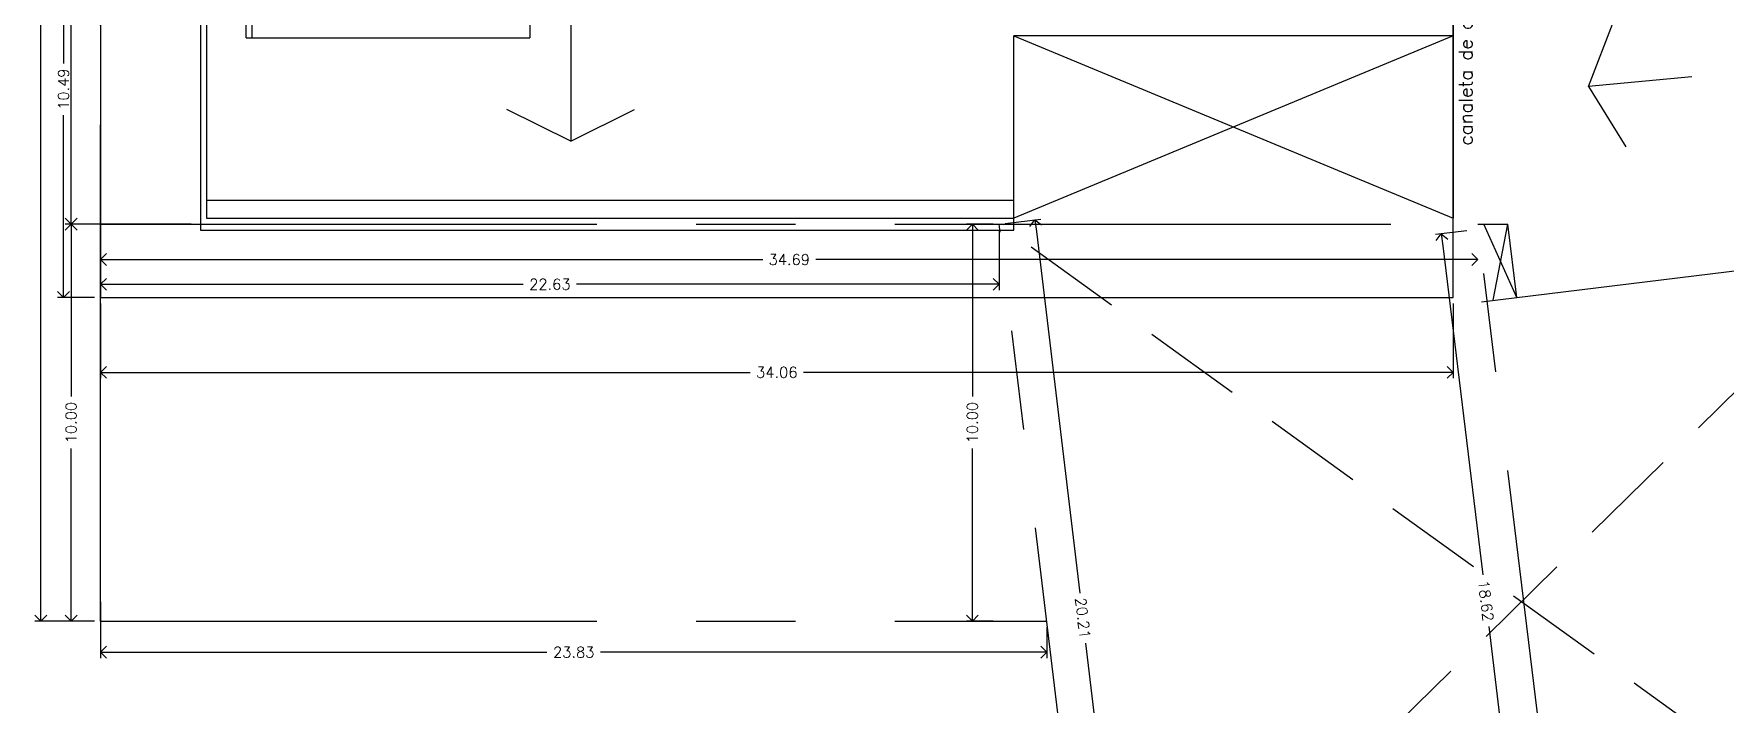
# Model space of a CAD drawing. Extents: x 26 to 214, y -151 to 101.
# Drawn here: x 25.6 to 68.2, y 29.99 to 46.87 of the extents above; entities that cross this region are included whole.
import ezdxf

# ---------------------------------------------------------------- set-up
doc = ezdxf.new("R2010")
doc.units = 0
doc.header["$LTSCALE"] = 10
doc.header["$MEASUREMENT"] = 0
for name, pattern in [('CENTER', [2, 1.25, -0.25, 0.25, -0.25]), ('DASHED', [0.75, 0.5, -0.25]), ('HIDDEN', [0.375, 0.25, -0.125])]:
    doc.linetypes.add(name, pattern=pattern)
doc.layers.get('0').update_dxf_attribs({"linetype": 'CONTINUOUS'})
doc.layers.get('DEFPOINTS').update_dxf_attribs({"linetype": 'CONTINUOUS'})
for name, color, linetype in [('00-COTAS-PARCIALES', 1, 'CONTINUOUS'), ('00-M-A-300', 6, 'CONTINUOUS'), ('00-PROY', 1, 'DASHED'), ('EJE-MEDIANERA-PA', 1, 'CENTER'), ('MURO-VISTO', 9, 'CONTINUOUS'), ('proyeccion', 4, 'HIDDEN'), ('SUPERF-COTAS', 1, 'CONTINUOUS'), ('SUPERF-PROP-POLI', 1, 'CONTINUOUS')]:
    doc.layers.add(name, color=color, linetype=linetype)
doc.styles.add('ROMANS', font='romans.shx')
doc.dimstyles.new('COTA1502', dxfattribs={"dimscale": 1.5, "dimtxt": 0.18, "dimasz": 0.2, "dimexe": 0.1, "dimexo": 0.1, "dimgap": 0.09, "dimtad": 0, "dimzin": 0, "dimdsep": 46, "dimtxsty": 'ROMANS', "dimblk": 'OPEN90', "dimcen": 0.1, "dimclrd": 256, "dimclre": 256, "dimclrt": 2, "dimadec": 0, "dimazin": 0, "dimtfac": 1, "dimtix": 1, "dimtmove": 2, "dimatfit": 3, "dimldrblk": 'OPEN90', "dimfxl": 0, "dimtolj": 1, "dimtzin": 0, "dimarcsym": 0})

# ---------------------------------------------------------------- blocks, each defined once
blk = doc.blocks.new('_Open90')
at = {"color": 0, "linetype": 'ByBlock', "lineweight": -2}
for p, q in [((0, 0), (-1, 0)), ((-0.5, 0.5), (0, 0)), ((0, 0), (-0.5, -0.5))]:
    blk.add_line(p, q, dxfattribs=at)
blk = doc.blocks.new('*D54')
at = {"layer": '00-COTAS-PARCIALES', "lineweight": -2, "transparency": 16777216}
for p, q in [((26.465, 72.083), (25.627, 72.083)), ((25.777, 71.783), (25.777, 52.758)), ((25.777, 32.383), (25.777, 51.408)), ((26.465, 32.083), (25.627, 32.083))]:
    blk.add_line(p, q, dxfattribs=at)
at = {"layer": 'DEFPOINTS', "color": 0, "transparency": 16777216}
for p in [(25.777, 72.083), (26.615, 72.083), (26.615, 32.083)]:
    blk.add_point(p, dxfattribs=at)
at = {"layer": '00-COTAS-PARCIALES', "lineweight": -2, "transparency": 16777216, "xscale": 0.3, "yscale": 0.3, "zscale": 0.3}
for p, rotation in [((25.777, 72.083), 90), ((25.777, 32.083), 270)]:
    blk.add_blockref('_Open90', p, dxfattribs=dict(at, rotation=rotation))
at = {"layer": '00-COTAS-PARCIALES', "color": 2, "transparency": 16777216, "insert": (25.777, 52.083), "char_height": 0.27, "attachment_point": 5, "rotation": 90, "style": 'ROMANS'}
blk.add_mtext('\\A1;40.00', dxfattribs=at)
blk = doc.blocks.new('*D52')
at = {"layer": '00-COTAS-PARCIALES', "lineweight": -2, "transparency": 16777216}
for p, q in [((29.561, 72.083), (26.387, 72.083)), ((26.537, 71.783), (26.537, 57.758)), ((26.537, 42.383), (26.537, 56.408)), ((29.561, 42.083), (26.387, 42.083))]:
    blk.add_line(p, q, dxfattribs=at)
at = {"layer": 'DEFPOINTS', "color": 0, "transparency": 16777216}
for p in [(29.711, 72.083), (26.537, 42.083), (29.711, 42.083)]:
    blk.add_point(p, dxfattribs=at)
at = {"layer": '00-COTAS-PARCIALES', "lineweight": -2, "transparency": 16777216, "xscale": 0.3, "yscale": 0.3, "zscale": 0.3}
for p, rotation in [((26.537, 72.083), 90), ((26.537, 42.083), 270)]:
    blk.add_blockref('_Open90', p, dxfattribs=dict(at, rotation=rotation))
at = {"layer": '00-COTAS-PARCIALES', "color": 2, "transparency": 16777216, "insert": (26.537, 57.083), "char_height": 0.27, "attachment_point": 5, "rotation": 90, "style": 'ROMANS'}
blk.add_mtext('\\A1;30.00', dxfattribs=at)
blk = doc.blocks.new('*D49')
at = {"layer": '00-COTAS-PARCIALES', "lineweight": -2, "transparency": 16777216}
for p, q in [((61.689, 41.914), (60.898, 41.818)), ((61.083, 41.539), (62.092, 33.246)), ((63.26, 23.652), (62.251, 31.944)), ((63.938, 23.432), (63.147, 23.336))]:
    blk.add_line(p, q, dxfattribs=at)
at = {"layer": 'DEFPOINTS', "color": 0, "transparency": 16777216}
for p in [(61.838, 41.933), (64.087, 23.451), (63.296, 23.354)]:
    blk.add_point(p, dxfattribs=at)
at = {"layer": '00-COTAS-PARCIALES', "lineweight": -2, "transparency": 16777216, "xscale": 0.3, "yscale": 0.3, "zscale": 0.3}
for p, rotation in [((61.047, 41.836), 96.93869520786734), ((63.296, 23.354), 276.9386952078673)]:
    blk.add_blockref('_Open90', p, dxfattribs=dict(at, rotation=rotation))
at = {"layer": '00-COTAS-PARCIALES', "color": 2, "transparency": 16777216, "insert": (62.172, 32.595), "char_height": 0.27, "attachment_point": 5, "rotation": 276.9387, "style": 'ROMANS'}
blk.add_mtext('\\A1;18.62', dxfattribs=at)
blk = doc.blocks.new('*D48')
at = {"layer": '00-COTAS-PARCIALES', "lineweight": -2, "transparency": 16777216}
for p, q in [((50.06, 42.1), (50.963, 42.209)), ((50.85, 41.893), (51.945, 32.791)), ((53.191, 22.426), (52.097, 31.528)), ((52.473, 22.037), (53.376, 22.146))]:
    blk.add_line(p, q, dxfattribs=at)
at = {"layer": 'DEFPOINTS', "color": 0, "transparency": 16777216}
for p in [(50.814, 42.191), (49.911, 42.083), (52.324, 22.019)]:
    blk.add_point(p, dxfattribs=at)
at = {"layer": '00-COTAS-PARCIALES', "lineweight": -2, "transparency": 16777216, "xscale": 0.3, "yscale": 0.3, "zscale": 0.3}
for p, rotation in [((50.814, 42.191), 96.858378156896), ((53.227, 22.128), 276.858378156896)]:
    blk.add_blockref('_Open90', p, dxfattribs=dict(at, rotation=rotation))
at = {"layer": '00-COTAS-PARCIALES', "color": 2, "transparency": 16777216, "insert": (52.021, 32.159), "char_height": 0.27, "attachment_point": 5, "rotation": 276.8584, "style": 'ROMANS'}
blk.add_mtext('\\A1;20.21', dxfattribs=at)
blk = doc.blocks.new('*D47')
at = {"layer": '00-COTAS-PARCIALES', "lineweight": -2, "transparency": 16777216}
for p, q in [((27.281, 32.572), (27.281, 31.149)), ((51.114, 31.933), (51.114, 31.149)), ((27.581, 31.299), (38.522, 31.299)), ((50.814, 31.299), (39.872, 31.299))]:
    blk.add_line(p, q, dxfattribs=at)
at = {"layer": 'DEFPOINTS', "color": 0, "transparency": 16777216}
for p in [(27.281, 32.722), (51.114, 32.083), (27.281, 31.299)]:
    blk.add_point(p, dxfattribs=at)
at = {"layer": '00-COTAS-PARCIALES', "lineweight": -2, "transparency": 16777216, "xscale": 0.3, "yscale": 0.3, "zscale": 0.3, "rotation": 180}
blk.add_blockref('_Open90', (27.281, 31.299), dxfattribs=at)
at = {"layer": '00-COTAS-PARCIALES', "lineweight": -2, "transparency": 16777216, "xscale": 0.3, "yscale": 0.3, "zscale": 0.3}
blk.add_blockref('_Open90', (51.114, 31.299), dxfattribs=at)
at = {"layer": '00-COTAS-PARCIALES', "color": 2, "transparency": 16777216, "insert": (39.197, 31.299), "char_height": 0.27, "attachment_point": 5, "style": 'ROMANS'}
blk.add_mtext('\\A1;23.83', dxfattribs=at)
blk = doc.blocks.new('*D46')
at = {"layer": '00-COTAS-PARCIALES', "lineweight": -2, "transparency": 16777216}
for p, q in [((27.281, 41.839), (27.281, 40.416)), ((49.911, 41.933), (49.911, 40.416)), ((27.581, 40.566), (37.921, 40.566)), ((49.611, 40.566), (39.271, 40.566))]:
    blk.add_line(p, q, dxfattribs=at)
at = {"layer": 'DEFPOINTS', "color": 0, "transparency": 16777216}
for p in [(27.281, 41.989), (49.911, 42.083), (27.281, 40.566)]:
    blk.add_point(p, dxfattribs=at)
at = {"layer": '00-COTAS-PARCIALES', "lineweight": -2, "transparency": 16777216, "xscale": 0.3, "yscale": 0.3, "zscale": 0.3, "rotation": 180}
blk.add_blockref('_Open90', (27.281, 40.566), dxfattribs=at)
at = {"layer": '00-COTAS-PARCIALES', "lineweight": -2, "transparency": 16777216, "xscale": 0.3, "yscale": 0.3, "zscale": 0.3}
blk.add_blockref('_Open90', (49.911, 40.566), dxfattribs=at)
at = {"layer": '00-COTAS-PARCIALES', "color": 2, "transparency": 16777216, "insert": (38.596, 40.566), "char_height": 0.27, "attachment_point": 5, "style": 'ROMANS'}
blk.add_mtext('\\A1;22.63', dxfattribs=at)
blk = doc.blocks.new('*D45')
at = {"layer": '00-COTAS-PARCIALES', "lineweight": -2, "transparency": 16777216}
for p, q in [((27.581, 41.188), (43.957, 41.188)), ((61.671, 41.188), (45.294, 41.188))]:
    blk.add_line(p, q, dxfattribs=at)
at = {"layer": 'DEFPOINTS', "color": 0, "transparency": 16777216}
for p in [(27.281, 41.188), (61.971, 41.188), (61.971, 41.188)]:
    blk.add_point(p, dxfattribs=at)
at = {"layer": '00-COTAS-PARCIALES', "lineweight": -2, "transparency": 16777216, "xscale": 0.3, "yscale": 0.3, "zscale": 0.3, "rotation": 180}
blk.add_blockref('_Open90', (27.281, 41.188), dxfattribs=at)
at = {"layer": '00-COTAS-PARCIALES', "lineweight": -2, "transparency": 16777216, "xscale": 0.3, "yscale": 0.3, "zscale": 0.3}
blk.add_blockref('_Open90', (61.971, 41.188), dxfattribs=at)
at = {"layer": '00-COTAS-PARCIALES', "color": 2, "transparency": 16777216, "insert": (44.626, 41.188), "char_height": 0.27, "attachment_point": 5, "style": 'ROMANS'}
blk.add_mtext('\\A1;34.69', dxfattribs=at)
blk = doc.blocks.new('*D44')
at = {"layer": '00-COTAS-PARCIALES', "lineweight": -2, "transparency": 16777216}
for p, q in [((27.131, 42.083), (26.387, 42.083)), ((26.537, 41.783), (26.537, 37.738)), ((26.537, 32.383), (26.537, 36.427)), ((27.131, 32.083), (26.387, 32.083))]:
    blk.add_line(p, q, dxfattribs=at)
at = {"layer": 'DEFPOINTS', "color": 0, "transparency": 16777216}
for p in [(26.537, 42.083), (27.281, 42.083), (27.281, 32.083)]:
    blk.add_point(p, dxfattribs=at)
at = {"layer": '00-COTAS-PARCIALES', "lineweight": -2, "transparency": 16777216, "xscale": 0.3, "yscale": 0.3, "zscale": 0.3}
for p, rotation in [((26.537, 42.083), 90), ((26.537, 32.083), 270)]:
    blk.add_blockref('_Open90', p, dxfattribs=dict(at, rotation=rotation))
at = {"layer": '00-COTAS-PARCIALES', "color": 2, "transparency": 16777216, "insert": (26.537, 37.083), "char_height": 0.27, "attachment_point": 5, "rotation": 90, "style": 'ROMANS'}
blk.add_mtext('\\A1;10.00', dxfattribs=at)
blk = doc.blocks.new('*D43')
at = {"layer": '00-COTAS-PARCIALES', "lineweight": -2, "transparency": 16777216}
for p, q in [((49.761, 42.083), (49.087, 42.083)), ((49.237, 41.783), (49.237, 37.738)), ((49.237, 32.383), (49.237, 36.427)), ((49.761, 32.083), (49.087, 32.083))]:
    blk.add_line(p, q, dxfattribs=at)
at = {"layer": 'DEFPOINTS', "color": 0, "transparency": 16777216}
for p in [(49.237, 42.083), (49.911, 42.083), (49.911, 32.083)]:
    blk.add_point(p, dxfattribs=at)
at = {"layer": '00-COTAS-PARCIALES', "lineweight": -2, "transparency": 16777216, "xscale": 0.3, "yscale": 0.3, "zscale": 0.3}
for p, rotation in [((49.237, 42.083), 90), ((49.237, 32.083), 270)]:
    blk.add_blockref('_Open90', p, dxfattribs=dict(at, rotation=rotation))
at = {"layer": '00-COTAS-PARCIALES', "color": 2, "transparency": 16777216, "insert": (49.237, 37.083), "char_height": 0.27, "attachment_point": 5, "rotation": 90, "style": 'ROMANS'}
blk.add_mtext('\\A1;10.00', dxfattribs=at)
blk = doc.blocks.new('*D3')
at = {"layer": 'DEFPOINTS', "color": 0, "transparency": 16777216}
for p in [(27.281, 50.727), (26.347, 40.233), (27.281, 40.233)]:
    blk.add_point(p, dxfattribs=at)
at = {"layer": 'SUPERF-COTAS', "lineweight": -2, "transparency": 16777216}
for p, q in [((27.131, 50.727), (26.197, 50.727)), ((26.347, 50.427), (26.347, 46.129)), ((26.347, 40.533), (26.347, 44.83)), ((27.131, 40.233), (26.197, 40.233))]:
    blk.add_line(p, q, dxfattribs=at)
at = {"layer": 'SUPERF-COTAS', "lineweight": -2, "transparency": 16777216, "xscale": 0.3, "yscale": 0.3, "zscale": 0.3}
for p, rotation in [((26.347, 50.727), 90), ((26.347, 40.233), 270)]:
    blk.add_blockref('_Open90', p, dxfattribs=dict(at, rotation=rotation))
at = {"layer": 'SUPERF-COTAS', "color": 2, "transparency": 16777216, "insert": (26.347, 45.48), "char_height": 0.27, "attachment_point": 5, "rotation": 90, "style": 'ROMANS'}
blk.add_mtext('\\A1;10.49', dxfattribs=at)
blk = doc.blocks.new('*D2')
at = {"layer": 'DEFPOINTS', "color": 0, "transparency": 16777216}
for p in [(27.281, 40.233), (61.345, 40.233), (27.281, 38.349)]:
    blk.add_point(p, dxfattribs=at)
at = {"layer": 'SUPERF-COTAS', "lineweight": -2, "transparency": 16777216}
for p, q in [((27.281, 40.083), (27.281, 38.199)), ((61.345, 40.083), (61.345, 38.199)), ((27.581, 38.349), (43.638, 38.349)), ((61.045, 38.349), (44.988, 38.349))]:
    blk.add_line(p, q, dxfattribs=at)
at = {"layer": 'SUPERF-COTAS', "lineweight": -2, "transparency": 16777216, "xscale": 0.3, "yscale": 0.3, "zscale": 0.3, "rotation": 180}
blk.add_blockref('_Open90', (27.281, 38.349), dxfattribs=at)
at = {"layer": 'SUPERF-COTAS', "lineweight": -2, "transparency": 16777216, "xscale": 0.3, "yscale": 0.3, "zscale": 0.3}
blk.add_blockref('_Open90', (61.345, 38.349), dxfattribs=at)
at = {"layer": 'SUPERF-COTAS', "color": 2, "transparency": 16777216, "insert": (44.313, 38.349), "char_height": 0.27, "attachment_point": 5, "style": 'ROMANS'}
blk.add_mtext('\\A1;34.06', dxfattribs=at)

msp = doc.modelspace()

# ---------------------------------------------------------------- linework, layer by layer
at = {"layer": '00-M-A-300'}
for p, q in [((38.095, 52.027, -28.9), (38.095, 46.777, -28.9)), ((30.945, 46.777, -28.9), (30.945, 50.877, -28.9)), ((31.095, 46.777, -28.9), (31.095, 50.877, -28.9)), ((30.945, 46.777, -28.9), (38.095, 46.777, -28.9))]:
    msp.add_line(p, q, dxfattribs=at)
at = {"layer": '00-PROY'}
for p, q in [((61.971, 42.083, -28.9), (62.726, 42.083, -28.9)), ((62.951, 40.236, -28.9), (62.122, 42.083, -28.9)), ((62.355, 40.164, -28.9), (62.726, 42.083, -28.9)), ((62.951, 40.236, -28.9), (62.726, 42.083, -28.9))]:
    msp.add_line(p, q, dxfattribs=at)
at = {"layer": 'EJE-MEDIANERA-PA'}
for p, q in [((27.281, 32.083, -28.9), (27.281, 72.083, -28.9)), ((61.345, 46.823, -28.9), (50.281, 42.233, -28.9)), ((50.281, 46.823, -28.9), (61.345, 42.233, -28.9)), ((27.281, 42.083, -28.9), (61.71, 42.083, -28.9)), ((27.281, 42.083, -28.9), (62.281, 42.083, -28.9)), ((52.324, 22.019, -28.9), (49.911, 42.083, -28.9)), ((64.236, 23.469, -28.9), (61.971, 42.083, -28.9)), ((27.281, 32.083, -28.9), (51.114, 32.083, -28.9))]:
    msp.add_line(p, q, dxfattribs=at)
at = {"layer": 'MURO-VISTO'}
for p, q in [((61.345, 51.877, -28.9), (61.345, 42.233, -28.9)), ((29.795, 50.727, -28.9), (29.795, 41.933, -28.9)), ((29.945, 50.727, -28.9), (29.945, 42.233, -28.9)), ((50.281, 41.933, -28.9), (50.281, 46.823, -28.9)), ((61.345, 46.823, -28.9), (50.281, 46.823, -28.9)), ((29.945, 42.683, -28.9), (50.281, 42.683, -28.9)), ((29.945, 42.233, -28.9), (50.281, 42.233, -28.9)), ((29.795, 41.933, -28.9), (50.281, 41.933, -28.9)), ((62.058, 40.128, -28.9), (71.984, 41.336, -28.9))]:
    msp.add_line(p, q, dxfattribs=at)
at = {"layer": 'MURO-VISTO', "color": 1}
for p, q in [((64.752, 45.551, -28.9), (65.402, 47.225, -28.9)), ((39.122, 44.169, -28.9), (37.515, 44.971, -28.9))]:
    msp.add_line(p, q, dxfattribs=at)
at = {"layer": 'MURO-VISTO', "color": 1, "elevation": -28.9}
for points in [[(39.122, 48.082), (39.122, 44.169), (40.729, 44.971)], [(67.361, 45.794), (64.752, 45.551), (65.7, 44.025)]]:
    msp.add_lwpolyline(points, dxfattribs=at)
at = {"layer": 'proyeccion'}
for p, q in [((74.014, 24.659, -28.9), (49.911, 42.083, -28.9)), ((71.984, 41.336, -28.9), (52.324, 22.019, -28.9))]:
    msp.add_line(p, q, dxfattribs=at)
at = {"layer": 'SUPERF-PROP-POLI', "elevation": -28.9}
msp.add_lwpolyline([(29.795, 72.083), (29.795, 50.727), (27.281, 50.727), (27.281, 40.233), (61.345, 40.233), (61.345, 72.083)], close=True, dxfattribs=at)

# ---------------------------------------------------------------- texts
at = {"layer": 'MURO-VISTO', "insert": (61.493, 44.063, -28.9), "char_height": 0.3375, "attachment_point": 1, "rotation": 90}
msp.add_mtext('\\Fromans.shx;canaleta de desague', dxfattribs=at)

# ---------------------------------------------------------------- dimensions: what is measured, and where the dimension line sits
at = {"layer": '00-COTAS-PARCIALES'}
for base, p1, p2, picture, middle in [((25.777, 72.083, -28.9), (26.615, 32.083, -28.9), (26.615, 72.083, -28.9), '*D54', (25.777, 52.083, -28.9)), ((26.537, 42.083, -28.9), (29.711, 72.083, -28.9), (29.711, 42.083, -28.9), '*D52', (26.537, 57.083, -28.9)), ((26.537, 42.083, -28.9), (27.281, 32.083, -28.9), (27.281, 42.083, -28.9), '*D44', (26.537, 37.083, -28.9)), ((49.237, 42.083, -28.9), (49.911, 32.083, -28.9), (49.911, 42.083, -28.9), '*D43', (49.237, 37.083, -28.9))]:
    dim = msp.add_linear_dim(base=base, p1=p1, p2=p2, angle=90, dimstyle='COTA1502', dxfattribs=at)
    dim.commit()
    dim.dimension.update_dxf_attribs({"geometry": picture, "text_midpoint": middle})
for p1, p2, distance, picture, middle in [((52.324, 22.019, -28.9), (49.911, 42.083, -28.9), -0.91, '*D48', (52.021, 32.159, -28.9)), ((61.838, 41.933, -28.9), (64.087, 23.451, -28.9), -0.797, '*D49', (62.172, 32.595, -28.9))]:
    dim = msp.add_aligned_dim(p1=p1, p2=p2, distance=distance, dimstyle='COTA1502', dxfattribs=at)
    dim.commit()
    dim.dimension.update_dxf_attribs({"geometry": picture, "text_midpoint": middle})
for base, p1, p2, picture, middle in [((27.281, 40.566, -28.9), (49.911, 42.083, -28.9), (27.281, 41.989, -28.9), '*D46', (38.596, 40.566, -28.9)), ((61.971, 41.188, -28.9), (27.281, 41.188, -28.9), (61.971, 41.188, -28.9), '*D45', (44.626, 41.188, -28.9)), ((27.281, 31.299, -28.9), (51.114, 32.083, -28.9), (27.281, 32.722, -28.9), '*D47', (39.197, 31.299, -28.9))]:
    dim = msp.add_linear_dim(base=base, p1=p1, p2=p2, dimstyle='COTA1502', dxfattribs=at)
    dim.commit()
    dim.dimension.update_dxf_attribs({"geometry": picture, "text_midpoint": middle})
at = {"layer": 'SUPERF-COTAS'}
dim = msp.add_linear_dim(base=(26.347, 40.233, -28.9), p1=(27.281, 50.727, -28.9), p2=(27.281, 40.233, -28.9), angle=90, dimstyle='COTA1502', dxfattribs=at)
dim.commit()
dim.dimension.update_dxf_attribs({"geometry": '*D3', "text_midpoint": (26.347, 45.48, -28.9)})
dim = msp.add_linear_dim(base=(27.281, 38.349, -28.9), p1=(61.345, 40.233, -28.9), p2=(27.281, 40.233, -28.9), dimstyle='COTA1502', dxfattribs=at)
dim.commit()
dim.dimension.update_dxf_attribs({"geometry": '*D2', "text_midpoint": (44.313, 38.349, -28.9)})

doc.saveas('drawing.dxf')
